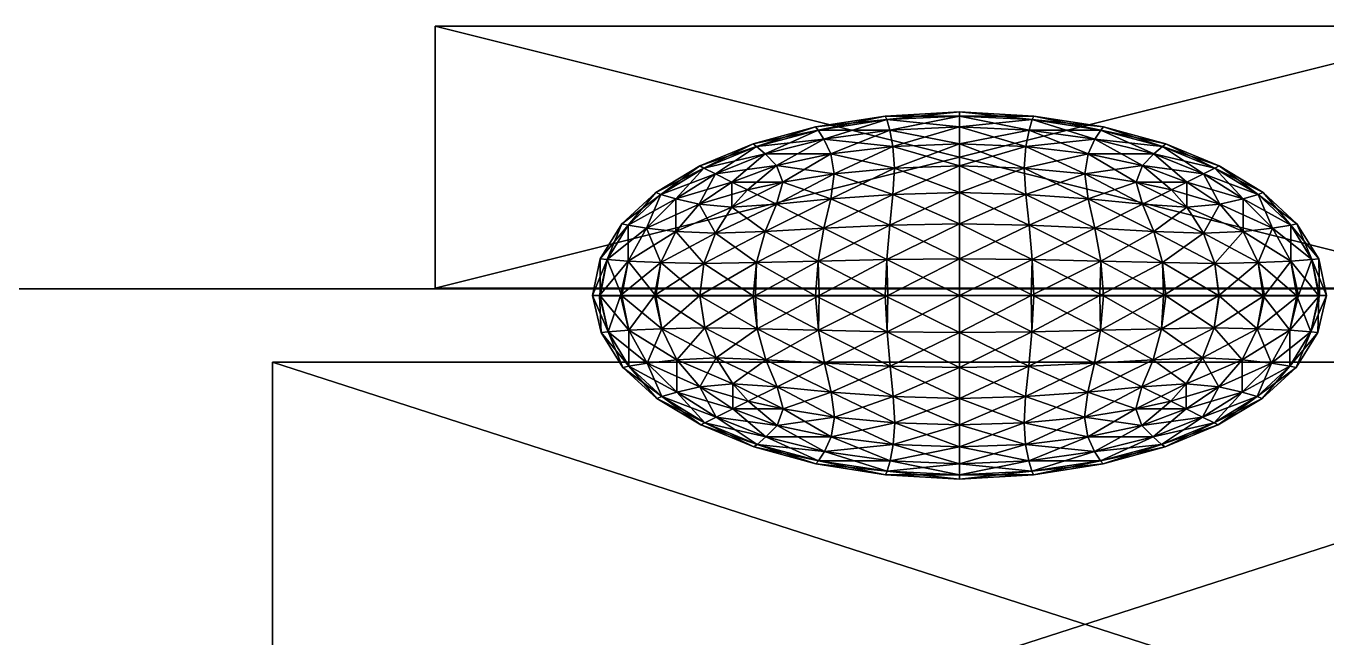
# Model space of a CAD drawing. Extents: x 2450 to 2500, y -1.8 to 2.5.
# Drawn here: x 2481.23 to 2482.471, y 0.237 to 0.82 of the extents above; entities that cross this region are included whole.
import ezdxf

# ---------------------------------------------------------------- set-up
doc = ezdxf.new("R2010")
doc.units = 0
doc.header["$MEASUREMENT"] = 0
for name, color, linetype in [('DRIVER', 254, 'CONTINUOUS'), ('HEAD', 50, 'CONTINUOUS'), ('RIEL', 254, 'CONTINUOUS'), ('TORRECABEZAL', 254, 'CONTINUOUS')]:
    doc.layers.add(name, color=color, linetype=linetype)

msp = doc.modelspace()

# ---------------------------------------------------------------- meshes
at = {"layer": 'DRIVER', "color": 252}
mesh = msp.add_polyface(dxfattribs=at)
corners = [(2481.465, 0, -1986.635), (2483.015, 0, -1986.635), (2481.465, 0.5, -1986.635), (2483.015, 0.5, -1986.635), (2481.465, 0.5, -1988.685), (2483.015, 0.5, -1988.685), (2481.465, 0, -1988.685), (2483.015, 0, -1988.685)]
mesh.append_faces([[corners[k] for k in face] for face in [(2, 3, 0), (3, 1, 0), (4, 5, 2), (5, 3, 2), (6, 7, 4), (7, 5, 4), (0, 1, 6), (1, 7, 6), (3, 5, 1), (5, 7, 1), (4, 2, 6), (2, 0, 6)]], dxfattribs={"color": 252})
at = {"layer": 'HEAD', "color": 10}
mesh = msp.add_polyface(dxfattribs=at)
corners = [(2482.12, 0.7346, -1978.0658), (2482.12, 0.7385, -1977.995), (2482.0506, 0.7312, -1978.0644), (2482.0536, 0.7213, -1978.1298), (2481.9908, 0.7125, -1978.1242), (2481.9852, 0.7213, -1978.0614), (2482.0492, 0.7346, -1977.995), (2482.12, 0.7242, -1978.1324), (2481.9972, 0.6985, -1978.1803), (2482.0566, 0.7056, -1978.1885), (2481.9347, 0.6985, -1978.1178), (2481.9455, 0.6874, -1978.1695), (2482.0005, 0.6795, -1978.2277), (2481.9514, 0.6717, -1978.212), (2482.0582, 0.685, -1978.2387), (2482.12, 0.708, -1978.1918), (2482.12, 0.687, -1978.2426), (2481.9265, 0.7056, -1978.0584), (2481.9826, 0.7242, -1977.995), (2481.9232, 0.708, -1977.995), (2481.9852, 0.7213, -1977.9286), (2481.9265, 0.7056, -1977.9316), (2482.0506, 0.7312, -1977.9256), (2481.9908, 0.7125, -1977.8658), (2481.9347, 0.6985, -1977.8722), (2482.0005, 0.6795, -1977.7623), (2481.9514, 0.6717, -1977.778), (2481.9455, 0.6874, -1977.8205), (2481.9972, 0.6985, -1977.8097), (2482.0582, 0.685, -1977.7513), (2482.0566, 0.7056, -1977.8015), (2482.12, 0.687, -1977.7474), (2482.0536, 0.7213, -1977.8602), (2482.12, 0.708, -1977.7982), (2482.12, 0.7242, -1977.8576), (2482.12, 0.7346, -1977.9242)]
mesh.append_faces([[corners[k] for k in face] for face in [(0, 1, 2), (0, 2, 3), (3, 2, 4), (2, 5, 4), (2, 6, 5), (1, 6, 2), (7, 0, 3), (3, 4, 8), (7, 3, 9), (9, 3, 8), (4, 5, 10), (8, 4, 11), (4, 10, 11), (9, 8, 12), (12, 8, 13), (8, 11, 13), (14, 9, 12), (15, 9, 14), (15, 7, 9), (16, 15, 14), (5, 17, 10), (5, 18, 17), (6, 18, 5), (18, 19, 17), (18, 20, 19), (20, 21, 19), (6, 22, 18), (22, 20, 18), (20, 23, 21), (23, 24, 21), (25, 26, 27), (28, 27, 24), (28, 25, 27), (23, 28, 24), (29, 25, 28), (30, 29, 28), (30, 28, 23), (31, 29, 30), (32, 23, 20), (32, 30, 23), (22, 32, 20), (33, 31, 30), (33, 30, 32), (34, 32, 22), (34, 33, 32), (35, 34, 22), (35, 22, 6), (1, 35, 6)]], dxfattribs={"color": 10})
mesh = msp.add_polyface(dxfattribs=at)
corners = [(2482.12, 0.708, -1978.1918), (2482.12, 0.687, -1978.2426), (2482.1834, 0.7056, -1978.1885), (2482.1818, 0.685, -1978.2387), (2482.12, 0.7242, -1978.1324), (2482.1864, 0.7213, -1978.1298), (2482.2428, 0.6985, -1978.1803), (2482.2395, 0.6795, -1978.2277), (2482.12, 0.687, -1977.7474), (2482.12, 0.708, -1977.7982), (2482.1818, 0.685, -1977.7513), (2482.1834, 0.7056, -1977.8015), (2482.12, 0.7242, -1977.8576), (2482.2395, 0.6795, -1977.7623), (2482.2428, 0.6985, -1977.8097), (2482.2886, 0.6717, -1977.778), (2482.1864, 0.7213, -1977.8602), (2482.12, 0.7346, -1977.9242), (2482.2945, 0.6874, -1977.8205), (2482.1894, 0.7312, -1977.9256), (2482.12, 0.7385, -1977.995), (2482.2492, 0.7125, -1977.8658), (2482.3053, 0.6985, -1977.8722), (2482.2548, 0.7213, -1977.9286), (2482.3135, 0.7056, -1977.9316), (2482.1908, 0.7346, -1977.995), (2482.2574, 0.7242, -1977.995), (2482.3168, 0.708, -1977.995), (2482.2886, 0.6717, -1978.212), (2482.2945, 0.6874, -1978.1695), (2482.3053, 0.6985, -1978.1178), (2482.2492, 0.7125, -1978.1242), (2482.3135, 0.7056, -1978.0584), (2482.2548, 0.7213, -1978.0614), (2482.1894, 0.7312, -1978.0644), (2482.12, 0.7346, -1978.0658)]
mesh.append_faces([[corners[k] for k in face] for face in [(0, 1, 2), (1, 3, 2), (4, 0, 5), (0, 2, 5), (2, 3, 6), (3, 7, 6), (8, 9, 10), (9, 11, 10), (9, 12, 11), (10, 11, 13), (11, 14, 13), (13, 14, 15), (12, 16, 11), (12, 17, 16), (11, 16, 14), (14, 18, 15), (17, 19, 16), (17, 20, 19), (16, 21, 14), (14, 21, 18), (16, 19, 21), (21, 22, 18), (19, 23, 21), (21, 23, 22), (23, 24, 22), (19, 25, 23), (20, 25, 19), (25, 26, 23), (23, 26, 24), (26, 27, 24), (7, 28, 29), (6, 7, 29), (6, 29, 30), (31, 6, 30), (2, 6, 31), (5, 2, 31), (31, 30, 32), (33, 31, 32), (33, 32, 27), (5, 31, 33), (26, 33, 27), (34, 5, 33), (34, 33, 26), (4, 5, 34), (25, 34, 26), (35, 4, 34), (35, 34, 25), (20, 35, 25)]], dxfattribs={"color": 10})
mesh = msp.add_polyface(dxfattribs=at)
corners = [(2481.9514, 0.6717, -1978.212), (2481.9455, 0.6874, -1978.1695), (2481.9178, 0.6643, -1978.1972), (2481.903, 0.6717, -1978.1636), (2481.9347, 0.6985, -1978.1178), (2481.8873, 0.6795, -1978.1145), (2481.9265, 0.7056, -1978.0584), (2481.8763, 0.685, -1978.0568), (2481.9232, 0.708, -1977.995), (2481.8724, 0.687, -1977.995), (2481.9265, 0.7056, -1977.9316), (2481.8763, 0.685, -1977.9332), (2481.9347, 0.6985, -1977.8722), (2481.8873, 0.6795, -1977.8755), (2481.9455, 0.6874, -1977.8205), (2481.903, 0.6717, -1977.8264), (2481.9514, 0.6717, -1977.778), (2481.9178, 0.6643, -1977.7928), (2481.8763, 0.5941, -1977.7513), (2481.8351, 0.5949, -1977.8015), (2481.8873, 0.623, -1977.7623), (2481.8494, 0.6246, -1977.8097), (2481.903, 0.6476, -1977.778), (2481.8717, 0.6505, -1977.8205), (2481.8494, 0.6558, -1977.8722), (2481.8351, 0.6599, -1977.9316), (2481.8494, 0.6558, -1978.1178), (2481.8763, 0.5941, -1978.2387), (2481.8873, 0.623, -1978.2277), (2481.8494, 0.6246, -1978.1803), (2481.8717, 0.6505, -1978.1695), (2481.903, 0.6476, -1978.212), (2481.9256, 0.5635, -1977.704), (2481.8725, 0.5635, -1977.7475), (2481.9265, 0.5949, -1977.7101), (2481.9347, 0.6246, -1977.7244), (2481.9455, 0.6505, -1977.7467), (2481.8724, 0.5632, -1978.2426), (2481.9232, 0.5632, -1978.2846), (2481.9265, 0.5949, -1978.2799), (2481.9347, 0.6246, -1978.2656), (2481.9455, 0.6505, -1978.2433)]
mesh.append_faces([[corners[k] for k in face] for face in [(0, 1, 2), (1, 3, 2), (1, 4, 3), (4, 5, 3), (4, 6, 5), (6, 7, 5), (6, 8, 7), (8, 9, 7), (8, 10, 9), (10, 11, 9), (10, 12, 11), (12, 13, 11), (12, 14, 13), (14, 15, 13), (14, 16, 15), (16, 17, 15), (18, 19, 20), (20, 21, 22), (21, 23, 22), (22, 23, 17), (23, 15, 17), (23, 24, 15), (24, 13, 15), (25, 11, 13), (26, 5, 7), (27, 28, 29), (26, 30, 5), (29, 28, 30), (30, 3, 5), (28, 31, 30), (30, 31, 3), (31, 2, 3), (32, 33, 34), (33, 18, 34), (34, 18, 35), (18, 20, 35), (35, 20, 36), (20, 22, 36), (36, 22, 16), (22, 17, 16), (37, 38, 27), (38, 39, 27), (27, 39, 28), (39, 40, 28), (28, 40, 31), (40, 41, 31), (31, 41, 2), (41, 0, 2)]], dxfattribs={"color": 10})
mesh = msp.add_polyface(dxfattribs=at)
corners = [(2482.2886, 0.6717, -1977.778), (2482.2945, 0.6874, -1977.8205), (2482.3222, 0.6643, -1977.7928), (2482.337, 0.6717, -1977.8264), (2482.3053, 0.6985, -1977.8722), (2482.3527, 0.6795, -1977.8755), (2482.3135, 0.7056, -1977.9316), (2482.3637, 0.685, -1977.9332), (2482.3168, 0.708, -1977.995), (2482.3676, 0.687, -1977.995), (2482.2886, 0.6717, -1978.212), (2482.3222, 0.6643, -1978.1972), (2482.337, 0.6717, -1978.1636), (2482.2945, 0.6874, -1978.1695), (2482.3527, 0.6795, -1978.1145), (2482.3053, 0.6985, -1978.1178), (2482.3637, 0.685, -1978.0568), (2482.3135, 0.7056, -1978.0584), (2482.3675, 0.5635, -1977.7475), (2482.3145, 0.5635, -1977.704), (2482.3637, 0.5941, -1977.7513), (2482.3135, 0.5949, -1977.7101), (2482.3527, 0.623, -1977.7623), (2482.3053, 0.6246, -1977.7244), (2482.337, 0.6476, -1977.778), (2482.2945, 0.6505, -1977.7467), (2482.3906, 0.6246, -1977.8097), (2482.3906, 0.6558, -1977.8722), (2482.3683, 0.6505, -1977.8205), (2482.3637, 0.5941, -1978.2387), (2482.4049, 0.5949, -1978.1885), (2482.3527, 0.623, -1978.2277), (2482.3906, 0.6246, -1978.1803), (2482.337, 0.6476, -1978.212), (2482.3683, 0.6505, -1978.1695), (2482.3906, 0.6558, -1978.1178), (2482.4049, 0.6599, -1978.0584), (2482.3168, 0.5632, -1978.2846), (2482.3676, 0.5632, -1978.2426), (2482.3135, 0.5949, -1978.2799), (2482.3053, 0.6246, -1978.2656), (2482.2945, 0.6505, -1978.2433)]
mesh.append_faces([[corners[k] for k in face] for face in [(0, 1, 2), (1, 3, 2), (1, 4, 3), (4, 5, 3), (4, 6, 5), (6, 7, 5), (6, 8, 7), (8, 9, 7), (10, 11, 12), (13, 10, 12), (13, 12, 14), (15, 13, 14), (15, 14, 16), (17, 15, 16), (17, 16, 9), (8, 17, 9), (18, 19, 20), (19, 21, 20), (20, 21, 22), (21, 23, 22), (22, 23, 24), (23, 25, 24), (24, 25, 2), (25, 0, 2), (20, 22, 26), (27, 5, 7), (26, 22, 28), (27, 28, 5), (22, 24, 28), (28, 3, 5), (28, 24, 3), (24, 2, 3), (29, 30, 31), (31, 32, 33), (32, 34, 33), (33, 34, 11), (34, 12, 11), (34, 35, 12), (35, 14, 12), (36, 16, 14), (37, 38, 39), (38, 29, 39), (39, 29, 40), (29, 31, 40), (40, 31, 41), (31, 33, 41), (41, 33, 10), (33, 11, 10)]], dxfattribs={"color": 10})
mesh = msp.add_polyface(dxfattribs=at)
corners = [(2481.8725, 0.5635, -1977.7475), (2481.829, 0.5635, -1977.8006), (2481.8763, 0.5941, -1977.7513), (2481.8351, 0.5949, -1977.8015), (2481.7966, 0.5635, -1977.8611), (2481.8494, 0.6246, -1977.8097), (2481.8873, 0.623, -1977.7623), (2481.8039, 0.5964, -1977.8602), (2481.7767, 0.5635, -1977.9267), (2481.784, 0.5979, -1977.9256), (2481.77, 0.5635, -1977.995), (2481.7772, 0.5632, -1978.0658), (2481.7772, 0.5986, -1977.995), (2481.8214, 0.6278, -1977.8658), (2481.8304, 0.5632, -1978.1918), (2481.8724, 0.5632, -1978.2426), (2481.8351, 0.5949, -1978.1885), (2481.8763, 0.5941, -1978.2387), (2481.7981, 0.5632, -1978.1324), (2481.8039, 0.5964, -1978.1298), (2481.784, 0.5979, -1978.0644), (2481.8039, 0.6306, -1977.9286), (2481.8717, 0.6505, -1977.8205), (2481.8494, 0.6558, -1977.8722), (2481.8351, 0.6599, -1977.9316), (2481.8873, 0.6795, -1977.8755), (2481.7981, 0.6319, -1977.995), (2481.8304, 0.6616, -1977.995), (2481.8763, 0.685, -1977.9332), (2481.8724, 0.687, -1977.995), (2481.8039, 0.6306, -1978.0614), (2481.8351, 0.6599, -1978.0584), (2481.8763, 0.685, -1978.0568), (2481.8214, 0.6278, -1978.1242), (2481.8494, 0.6558, -1978.1178), (2481.8494, 0.6246, -1978.1803), (2481.8717, 0.6505, -1978.1695)]
mesh.append_faces([[corners[k] for k in face] for face in [(0, 1, 2), (1, 3, 2), (1, 4, 3), (3, 5, 6), (4, 7, 3), (3, 7, 5), (4, 8, 7), (8, 9, 7), (8, 10, 9), (10, 11, 12), (10, 12, 9), (7, 9, 13), (7, 13, 5), (14, 15, 16), (15, 17, 16), (18, 14, 19), (14, 16, 19), (11, 18, 20), (11, 20, 12), (18, 19, 20), (9, 12, 21), (9, 21, 13), (5, 13, 22), (13, 23, 22), (13, 21, 23), (23, 24, 25), (21, 24, 23), (12, 26, 21), (21, 26, 24), (12, 20, 26), (24, 27, 28), (26, 27, 24), (27, 29, 28), (20, 30, 26), (26, 30, 27), (20, 19, 30), (27, 31, 29), (30, 31, 27), (31, 32, 29), (19, 33, 30), (30, 33, 31), (19, 16, 33), (31, 34, 32), (33, 34, 31), (16, 35, 33), (33, 35, 34), (16, 17, 35), (35, 36, 34)]], dxfattribs={"color": 10})
mesh = msp.add_polyface(dxfattribs=at)
corners = [(2482.12, 0.5635, -1977.645), (2482.0517, 0.5635, -1977.6517), (2482.12, 0.5986, -1977.6522), (2481.9861, 0.5635, -1977.6716), (2481.9256, 0.5635, -1977.704), (2481.9852, 0.5964, -1977.6789), (2481.9265, 0.5949, -1977.7101), (2482.0506, 0.5979, -1977.659), (2482.12, 0.6319, -1977.6731), (2482.0536, 0.6306, -1977.6789), (2482.12, 0.6616, -1977.7054), (2482.0566, 0.6599, -1977.7101), (2482.12, 0.687, -1977.7474), (2482.0582, 0.685, -1977.7513), (2481.9908, 0.6278, -1977.6964), (2481.9972, 0.6558, -1977.7244), (2482.0005, 0.6795, -1977.7623), (2481.9347, 0.6246, -1977.7244), (2481.9455, 0.6505, -1977.7467), (2481.9514, 0.6717, -1977.778), (2481.9232, 0.5632, -1978.2846), (2481.9826, 0.5632, -1978.3169), (2481.9265, 0.5949, -1978.2799), (2481.9852, 0.5964, -1978.3111), (2481.9347, 0.6246, -1978.2656), (2482.0492, 0.5632, -1978.3378), (2482.0506, 0.5979, -1978.331), (2482.12, 0.5635, -1978.345), (2482.12, 0.5986, -1978.3378), (2481.9908, 0.6278, -1978.2936), (2482.0536, 0.6306, -1978.3111), (2481.9455, 0.6505, -1978.2433), (2481.9972, 0.6558, -1978.2656), (2481.9514, 0.6717, -1978.212), (2482.0005, 0.6795, -1978.2277), (2482.0566, 0.6599, -1978.2799), (2482.0582, 0.685, -1978.2387), (2482.12, 0.6319, -1978.3169), (2482.12, 0.6616, -1978.2846), (2482.12, 0.687, -1978.2426)]
mesh.append_faces([[corners[k] for k in face] for face in [(0, 1, 2), (3, 4, 5), (4, 6, 5), (1, 3, 7), (1, 7, 2), (3, 5, 7), (2, 7, 8), (7, 9, 8), (8, 9, 10), (7, 5, 9), (10, 11, 12), (9, 11, 10), (11, 13, 12), (5, 14, 9), (9, 14, 11), (5, 6, 14), (11, 15, 13), (14, 15, 11), (15, 16, 13), (6, 17, 14), (14, 17, 15), (15, 18, 16), (17, 18, 15), (18, 19, 16), (20, 21, 22), (21, 23, 22), (22, 23, 24), (21, 25, 23), (25, 26, 23), (25, 27, 26), (27, 28, 26), (23, 26, 29), (23, 29, 24), (26, 28, 30), (26, 30, 29), (24, 29, 31), (29, 32, 31), (31, 32, 33), (29, 30, 32), (32, 34, 33), (32, 35, 34), (30, 35, 32), (35, 36, 34), (28, 37, 30), (30, 37, 35), (35, 38, 36), (37, 38, 35), (38, 39, 36)]], dxfattribs={"color": 10})
mesh = msp.add_polyface(dxfattribs=at)
corners = [(2482.3145, 0.5635, -1977.704), (2482.2539, 0.5635, -1977.6716), (2482.3135, 0.5949, -1977.7101), (2482.2548, 0.5964, -1977.6789), (2482.3053, 0.6246, -1977.7244), (2482.1883, 0.5635, -1977.6517), (2482.1894, 0.5979, -1977.659), (2482.12, 0.5635, -1977.645), (2482.12, 0.5986, -1977.6522), (2482.2492, 0.6278, -1977.6964), (2482.1864, 0.6306, -1977.6789), (2482.2945, 0.6505, -1977.7467), (2482.2428, 0.6558, -1977.7244), (2482.2886, 0.6717, -1977.778), (2482.2395, 0.6795, -1977.7623), (2482.1834, 0.6599, -1977.7101), (2482.1818, 0.685, -1977.7513), (2482.12, 0.6319, -1977.6731), (2482.12, 0.6616, -1977.7054), (2482.12, 0.687, -1977.7474), (2482.12, 0.5635, -1978.345), (2482.1908, 0.5632, -1978.3378), (2482.12, 0.5986, -1978.3378), (2482.2574, 0.5632, -1978.3169), (2482.3168, 0.5632, -1978.2846), (2482.2548, 0.5964, -1978.3111), (2482.3135, 0.5949, -1978.2799), (2482.1894, 0.5979, -1978.331), (2482.12, 0.6319, -1978.3169), (2482.1864, 0.6306, -1978.3111), (2482.12, 0.6616, -1978.2846), (2482.1834, 0.6599, -1978.2799), (2482.12, 0.687, -1978.2426), (2482.1818, 0.685, -1978.2387), (2482.2492, 0.6278, -1978.2936), (2482.2428, 0.6558, -1978.2656), (2482.2395, 0.6795, -1978.2277), (2482.3053, 0.6246, -1978.2656), (2482.2945, 0.6505, -1978.2433), (2482.2886, 0.6717, -1978.212)]
mesh.append_faces([[corners[k] for k in face] for face in [(0, 1, 2), (1, 3, 2), (2, 3, 4), (1, 5, 3), (5, 6, 3), (5, 7, 6), (7, 8, 6), (3, 6, 9), (3, 9, 4), (6, 8, 10), (6, 10, 9), (4, 9, 11), (9, 12, 11), (11, 12, 13), (9, 10, 12), (12, 14, 13), (12, 15, 14), (10, 15, 12), (15, 16, 14), (8, 17, 10), (10, 17, 15), (15, 18, 16), (17, 18, 15), (18, 19, 16), (20, 21, 22), (23, 24, 25), (24, 26, 25), (21, 23, 27), (21, 27, 22), (23, 25, 27), (22, 27, 28), (27, 29, 28), (28, 29, 30), (27, 25, 29), (30, 31, 32), (29, 31, 30), (31, 33, 32), (25, 34, 29), (29, 34, 31), (25, 26, 34), (31, 35, 33), (34, 35, 31), (35, 36, 33), (26, 37, 34), (34, 37, 35), (35, 38, 36), (37, 38, 35), (38, 39, 36)]], dxfattribs={"color": 10})
mesh = msp.add_polyface(dxfattribs=at)
corners = [(2482.47, 0.5635, -1977.995), (2482.4633, 0.5635, -1977.9267), (2482.4628, 0.5986, -1977.995), (2482.456, 0.5979, -1977.9256), (2482.4419, 0.6319, -1977.995), (2482.4434, 0.5635, -1977.8611), (2482.4361, 0.6306, -1977.9286), (2482.4096, 0.6616, -1977.995), (2482.4361, 0.5964, -1977.8602), (2482.411, 0.5635, -1977.8006), (2482.3675, 0.5635, -1977.7475), (2482.4049, 0.5949, -1977.8015), (2482.3637, 0.5941, -1977.7513), (2482.4049, 0.6599, -1977.9316), (2482.3676, 0.687, -1977.995), (2482.3637, 0.685, -1977.9332), (2482.4186, 0.6278, -1977.8658), (2482.3906, 0.6246, -1977.8097), (2482.3906, 0.6558, -1977.8722), (2482.3683, 0.6505, -1977.8205), (2482.3676, 0.5632, -1978.2426), (2482.4096, 0.5632, -1978.1918), (2482.3637, 0.5941, -1978.2387), (2482.4049, 0.5949, -1978.1885), (2482.4419, 0.5632, -1978.1324), (2482.3906, 0.6246, -1978.1803), (2482.3527, 0.623, -1978.2277), (2482.4361, 0.5964, -1978.1298), (2482.4628, 0.5632, -1978.0658), (2482.456, 0.5979, -1978.0644), (2482.4186, 0.6278, -1978.1242), (2482.3683, 0.6505, -1978.1695), (2482.4361, 0.6306, -1978.0614), (2482.3906, 0.6558, -1978.1178), (2482.4049, 0.6599, -1978.0584), (2482.3527, 0.6795, -1978.1145), (2482.3637, 0.685, -1978.0568)]
mesh.append_faces([[corners[k] for k in face] for face in [(0, 1, 2), (1, 3, 2), (2, 3, 4), (1, 5, 3), (3, 6, 4), (4, 6, 7), (5, 8, 3), (5, 9, 8), (3, 8, 6), (9, 10, 11), (9, 11, 8), (10, 12, 11), (6, 13, 7), (7, 13, 14), (13, 15, 14), (8, 16, 6), (8, 11, 16), (6, 16, 13), (11, 12, 17), (11, 17, 16), (13, 18, 15), (16, 18, 13), (16, 17, 18), (17, 19, 18), (20, 21, 22), (21, 23, 22), (21, 24, 23), (23, 25, 26), (24, 27, 23), (24, 28, 27), (23, 27, 25), (28, 0, 29), (28, 29, 27), (0, 2, 29), (27, 30, 25), (27, 29, 30), (25, 30, 31), (29, 2, 32), (29, 32, 30), (2, 4, 32), (30, 33, 31), (30, 32, 33), (32, 4, 34), (32, 34, 33), (33, 34, 35), (4, 7, 34), (34, 7, 36), (7, 14, 36)]], dxfattribs={"color": 10})
mesh = msp.add_polyface(dxfattribs=at)
corners = [(2481.8503, 0.5023, -1977.8104), (2481.8725, 0.4765, -1977.821), (2481.8503, 0.4712, -1977.8726), (2481.8361, 0.4671, -1977.9319), (2481.8771, 0.4421, -1977.9334), (2481.8732, 0.4401, -1977.995), (2481.8361, 0.5319, -1977.8022), (2481.8771, 0.5327, -1977.7521), (2481.8725, 0.5635, -1977.7475), (2481.8223, 0.4991, -1977.8662), (2481.8313, 0.4654, -1977.995), (2481.8771, 0.4421, -1978.0566), (2481.829, 0.5635, -1977.8006), (2481.8048, 0.5304, -1977.8606), (2481.8048, 0.4963, -1977.9288), (2481.8361, 0.4671, -1978.0581), (2481.799, 0.495, -1977.995), (2481.7966, 0.5635, -1977.8611), (2481.785, 0.5289, -1977.9259), (2481.8503, 0.4712, -1978.1174), (2481.8881, 0.4475, -1978.1141), (2481.8048, 0.4963, -1978.0612), (2481.7782, 0.5282, -1977.995), (2481.7767, 0.5635, -1977.9267), (2481.8223, 0.4991, -1978.1238), (2481.8725, 0.4765, -1978.169), (2481.8503, 0.5023, -1978.1796), (2481.785, 0.5289, -1978.0641), (2481.77, 0.5635, -1977.995), (2481.8361, 0.5319, -1978.1878), (2481.8881, 0.504, -1978.2269), (2481.8048, 0.5304, -1978.1294), (2481.7772, 0.5632, -1978.0658), (2481.8304, 0.5632, -1978.1918), (2481.8771, 0.5327, -1978.2379), (2481.8724, 0.5632, -1978.2426), (2481.7981, 0.5632, -1978.1324)]
mesh.append_faces([[corners[k] for k in face] for face in [(0, 1, 2), (3, 2, 4), (3, 4, 5), (6, 7, 0), (8, 7, 6), (9, 0, 2), (9, 2, 3), (6, 0, 9), (10, 3, 5), (10, 5, 11), (12, 8, 6), (13, 6, 9), (12, 6, 13), (14, 9, 3), (14, 3, 10), (13, 9, 14), (15, 10, 11), (16, 14, 10), (16, 10, 15), (17, 12, 13), (18, 13, 14), (18, 14, 16), (17, 13, 18), (19, 15, 20), (21, 16, 15), (21, 15, 19), (22, 18, 16), (22, 16, 21), (23, 17, 18), (23, 18, 22), (24, 21, 19), (24, 19, 25), (26, 24, 25), (27, 22, 21), (27, 21, 24), (28, 23, 22), (28, 22, 27), (29, 26, 30), (31, 24, 26), (31, 27, 24), (29, 31, 26), (32, 28, 27), (32, 27, 31), (33, 29, 34), (35, 33, 34), (36, 31, 29), (36, 32, 31), (33, 36, 29)]], dxfattribs={"color": 10})
mesh = msp.add_polyface(dxfattribs=at)
corners = [(2481.9272, 0.4215, -1978.0581), (2481.9354, 0.4287, -1978.1174), (2481.8881, 0.4475, -1978.1141), (2481.9038, 0.4554, -1978.1631), (2481.946, 0.4397, -1978.169), (2481.9185, 0.4628, -1978.1965), (2481.9519, 0.4554, -1978.2112), (2481.8771, 0.4421, -1978.0566), (2481.9239, 0.4192, -1977.995), (2481.8732, 0.4401, -1977.995), (2481.9272, 0.4215, -1977.9319), (2481.8771, 0.4421, -1977.9334), (2481.9354, 0.4287, -1977.8726), (2481.8881, 0.4475, -1977.8759), (2481.946, 0.4397, -1977.821), (2481.9038, 0.4554, -1977.8269), (2481.9519, 0.4554, -1977.7788), (2481.9185, 0.4628, -1977.7935), (2481.9038, 0.4794, -1977.7788), (2481.8725, 0.4765, -1977.821), (2481.8881, 0.504, -1977.7631), (2481.8503, 0.4712, -1977.8726), (2481.8503, 0.5023, -1977.8104), (2481.8771, 0.5327, -1977.7521), (2481.8361, 0.4671, -1978.0581), (2481.8503, 0.4712, -1978.1174), (2481.8725, 0.4765, -1978.169), (2481.9038, 0.4794, -1978.2112), (2481.8503, 0.5023, -1978.1796), (2481.8881, 0.504, -1978.2269), (2481.8771, 0.5327, -1978.2379), (2481.8361, 0.5319, -1978.1878), (2481.946, 0.4765, -1977.7475), (2481.9354, 0.5023, -1977.7253), (2481.9272, 0.5319, -1977.7111), (2481.9256, 0.5635, -1977.704), (2481.8725, 0.5635, -1977.7475), (2481.946, 0.4765, -1978.2425), (2481.9354, 0.5023, -1978.2647), (2481.9272, 0.5319, -1978.2789), (2481.8724, 0.5632, -1978.2426), (2481.9232, 0.5632, -1978.2846)]
mesh.append_faces([[corners[k] for k in face] for face in [(0, 1, 2), (2, 1, 3), (1, 4, 3), (3, 4, 5), (4, 6, 5), (7, 0, 2), (8, 0, 7), (9, 8, 7), (8, 9, 10), (9, 11, 10), (10, 11, 12), (11, 13, 12), (12, 13, 14), (13, 15, 14), (14, 15, 16), (15, 17, 16), (18, 17, 15), (19, 18, 15), (19, 15, 13), (20, 18, 19), (21, 19, 13), (21, 13, 11), (22, 20, 19), (23, 20, 22), (24, 7, 2), (25, 2, 3), (26, 25, 3), (26, 3, 5), (27, 26, 5), (28, 26, 27), (29, 28, 27), (30, 31, 29), (32, 16, 17), (18, 32, 17), (33, 32, 18), (20, 33, 18), (34, 33, 20), (23, 34, 20), (35, 34, 23), (36, 35, 23), (27, 5, 6), (37, 27, 6), (29, 27, 37), (38, 29, 37), (30, 29, 38), (39, 30, 38), (40, 30, 39), (41, 40, 39)]], dxfattribs={"color": 10})
mesh = msp.add_polyface(dxfattribs=at)
corners = [(2482.12, 0.4654, -1977.7063), (2482.12, 0.4401, -1977.7482), (2482.0584, 0.4421, -1977.7521), (2482.0569, 0.4671, -1977.7111), (2482.0009, 0.4475, -1977.7631), (2482.12, 0.495, -1977.674), (2481.9976, 0.4712, -1977.7253), (2481.9519, 0.4554, -1977.7788), (2482.0538, 0.4963, -1977.6798), (2482.12, 0.5282, -1977.6532), (2481.946, 0.4765, -1977.7475), (2481.9912, 0.4991, -1977.6973), (2481.9354, 0.5023, -1977.7253), (2482.0509, 0.5289, -1977.66), (2482.12, 0.5635, -1977.645), (2481.9856, 0.5304, -1977.6798), (2481.9272, 0.5319, -1977.7111), (2482.0517, 0.5635, -1977.6517), (2481.9861, 0.5635, -1977.6716), (2481.9256, 0.5635, -1977.704), (2481.946, 0.4765, -1978.2425), (2481.9519, 0.4554, -1978.2112), (2482.0009, 0.4475, -1978.2269), (2481.9976, 0.4712, -1978.2647), (2482.0584, 0.4421, -1978.2379), (2481.9354, 0.5023, -1978.2647), (2482.0569, 0.4671, -1978.2789), (2482.12, 0.4401, -1978.2418), (2481.9912, 0.4991, -1978.2927), (2481.9272, 0.5319, -1978.2789), (2482.12, 0.4654, -1978.2837), (2481.9856, 0.5304, -1978.3102), (2481.9232, 0.5632, -1978.2846), (2482.0538, 0.4963, -1978.3102), (2482.12, 0.495, -1978.316), (2481.9826, 0.5632, -1978.3169), (2482.0509, 0.5289, -1978.33), (2482.12, 0.5282, -1978.3368), (2482.0492, 0.5632, -1978.3378), (2482.12, 0.5635, -1978.345)]
mesh.append_faces([[corners[k] for k in face] for face in [(0, 1, 2), (3, 0, 2), (3, 2, 4), (5, 0, 3), (6, 3, 4), (6, 4, 7), (8, 5, 3), (8, 3, 6), (9, 5, 8), (10, 6, 7), (11, 8, 6), (11, 6, 10), (12, 11, 10), (13, 9, 8), (13, 8, 11), (14, 9, 13), (15, 11, 12), (15, 13, 11), (16, 15, 12), (17, 14, 13), (17, 13, 15), (18, 15, 16), (18, 17, 15), (19, 18, 16), (20, 21, 22), (23, 20, 22), (23, 22, 24), (25, 20, 23), (26, 23, 24), (26, 24, 27), (28, 25, 23), (28, 23, 26), (29, 25, 28), (30, 26, 27), (31, 29, 28), (32, 29, 31), (33, 28, 26), (33, 26, 30), (31, 28, 33), (34, 33, 30), (35, 32, 31), (36, 31, 33), (36, 33, 34), (35, 31, 36), (37, 36, 34), (38, 35, 36), (38, 36, 37), (39, 38, 37)]], dxfattribs={"color": 10})
mesh = msp.add_polyface(dxfattribs=at)
corners = [(2482.294, 0.4765, -1977.7475), (2482.2881, 0.4554, -1977.7788), (2482.2391, 0.4475, -1977.7631), (2482.2424, 0.4712, -1977.7253), (2482.1816, 0.4421, -1977.7521), (2482.3046, 0.5023, -1977.7253), (2482.1831, 0.4671, -1977.7111), (2482.12, 0.4401, -1977.7482), (2482.2488, 0.4991, -1977.6973), (2482.3128, 0.5319, -1977.7111), (2482.12, 0.4654, -1977.7063), (2482.2544, 0.5304, -1977.6798), (2482.3145, 0.5635, -1977.704), (2482.1862, 0.4963, -1977.6798), (2482.12, 0.495, -1977.674), (2482.2539, 0.5635, -1977.6716), (2482.1891, 0.5289, -1977.66), (2482.12, 0.5282, -1977.6532), (2482.1883, 0.5635, -1977.6517), (2482.12, 0.5635, -1977.645), (2482.12, 0.4654, -1978.2837), (2482.12, 0.4401, -1978.2418), (2482.1816, 0.4421, -1978.2379), (2482.1831, 0.4671, -1978.2789), (2482.2391, 0.4475, -1978.2269), (2482.12, 0.495, -1978.316), (2482.2424, 0.4712, -1978.2647), (2482.2881, 0.4554, -1978.2112), (2482.1862, 0.4963, -1978.3102), (2482.12, 0.5282, -1978.3368), (2482.294, 0.4765, -1978.2425), (2482.2488, 0.4991, -1978.2927), (2482.3046, 0.5023, -1978.2647), (2482.1891, 0.5289, -1978.33), (2482.12, 0.5635, -1978.345), (2482.2544, 0.5304, -1978.3102), (2482.3128, 0.5319, -1978.2789), (2482.1908, 0.5632, -1978.3378), (2482.2574, 0.5632, -1978.3169), (2482.3168, 0.5632, -1978.2846)]
mesh.append_faces([[corners[k] for k in face] for face in [(0, 1, 2), (3, 0, 2), (3, 2, 4), (5, 0, 3), (6, 3, 4), (6, 4, 7), (8, 5, 3), (8, 3, 6), (9, 5, 8), (10, 6, 7), (11, 9, 8), (12, 9, 11), (13, 8, 6), (13, 6, 10), (11, 8, 13), (14, 13, 10), (15, 12, 11), (16, 11, 13), (16, 13, 14), (15, 11, 16), (17, 16, 14), (18, 15, 16), (18, 16, 17), (19, 18, 17), (20, 21, 22), (23, 20, 22), (23, 22, 24), (25, 20, 23), (26, 23, 24), (26, 24, 27), (28, 25, 23), (28, 23, 26), (29, 25, 28), (30, 26, 27), (31, 28, 26), (31, 26, 30), (32, 31, 30), (33, 29, 28), (33, 28, 31), (34, 29, 33), (35, 31, 32), (35, 33, 31), (36, 35, 32), (37, 34, 33), (37, 33, 35), (38, 35, 36), (38, 37, 35), (39, 38, 36)]], dxfattribs={"color": 10})
mesh = msp.add_polyface(dxfattribs=at)
corners = [(2482.3161, 0.4192, -1977.995), (2482.3668, 0.4401, -1977.995), (2482.3128, 0.4215, -1978.0581), (2482.3629, 0.4421, -1978.0566), (2482.3046, 0.4287, -1978.1174), (2482.3519, 0.4475, -1978.1141), (2482.294, 0.4397, -1978.169), (2482.3362, 0.4554, -1978.1631), (2482.2881, 0.4554, -1978.2112), (2482.3215, 0.4628, -1978.1965), (2482.294, 0.4397, -1977.821), (2482.2881, 0.4554, -1977.7788), (2482.3215, 0.4628, -1977.7935), (2482.3362, 0.4554, -1977.8269), (2482.3046, 0.4287, -1977.8726), (2482.3519, 0.4475, -1977.8759), (2482.3128, 0.4215, -1977.9319), (2482.3629, 0.4421, -1977.9334), (2482.3362, 0.4794, -1977.7788), (2482.294, 0.4765, -1977.7475), (2482.3519, 0.504, -1977.7631), (2482.3046, 0.5023, -1977.7253), (2482.3629, 0.5327, -1977.7521), (2482.3128, 0.5319, -1977.7111), (2482.3675, 0.5635, -1977.7475), (2482.3145, 0.5635, -1977.704), (2482.4039, 0.4671, -1977.9319), (2482.3897, 0.4712, -1977.8726), (2482.3675, 0.4765, -1977.821), (2482.3897, 0.5023, -1977.8104), (2482.4039, 0.5319, -1977.8022), (2482.3362, 0.4794, -1978.2112), (2482.3675, 0.4765, -1978.169), (2482.3519, 0.504, -1978.2269), (2482.3897, 0.4712, -1978.1174), (2482.3897, 0.5023, -1978.1796), (2482.3629, 0.5327, -1978.2379), (2482.294, 0.4765, -1978.2425), (2482.3046, 0.5023, -1978.2647), (2482.3128, 0.5319, -1978.2789), (2482.3168, 0.5632, -1978.2846), (2482.3676, 0.5632, -1978.2426)]
mesh.append_faces([[corners[k] for k in face] for face in [(0, 1, 2), (1, 3, 2), (2, 3, 4), (3, 5, 4), (4, 5, 6), (5, 7, 6), (6, 7, 8), (7, 9, 8), (10, 11, 12), (13, 10, 12), (14, 10, 13), (15, 14, 13), (16, 14, 15), (17, 16, 15), (0, 16, 17), (1, 0, 17), (18, 12, 11), (19, 18, 11), (20, 18, 19), (21, 20, 19), (22, 20, 21), (23, 22, 21), (24, 22, 23), (25, 24, 23), (26, 17, 15), (27, 15, 13), (28, 27, 13), (28, 13, 12), (18, 28, 12), (29, 28, 18), (20, 29, 18), (22, 30, 20), (31, 9, 7), (32, 31, 7), (32, 7, 5), (33, 31, 32), (34, 32, 5), (34, 5, 3), (35, 33, 32), (36, 33, 35), (37, 8, 9), (31, 37, 9), (38, 37, 31), (33, 38, 31), (39, 38, 33), (36, 39, 33), (40, 39, 36), (41, 40, 36)]], dxfattribs={"color": 10})
mesh = msp.add_polyface(dxfattribs=at)
corners = [(2482.4087, 0.4654, -1977.995), (2482.3668, 0.4401, -1977.995), (2482.3629, 0.4421, -1977.9334), (2482.4039, 0.4671, -1977.9319), (2482.441, 0.495, -1977.995), (2482.3897, 0.4712, -1977.8726), (2482.3519, 0.4475, -1977.8759), (2482.4352, 0.4963, -1977.9288), (2482.4618, 0.5282, -1977.995), (2482.4177, 0.4991, -1977.8662), (2482.3675, 0.4765, -1977.821), (2482.455, 0.5289, -1977.9259), (2482.47, 0.5635, -1977.995), (2482.3897, 0.5023, -1977.8104), (2482.4352, 0.5304, -1977.8606), (2482.4633, 0.5635, -1977.9267), (2482.4039, 0.5319, -1977.8022), (2482.3519, 0.504, -1977.7631), (2482.4434, 0.5635, -1977.8611), (2482.411, 0.5635, -1977.8006), (2482.3629, 0.5327, -1977.7521), (2482.3675, 0.5635, -1977.7475), (2482.3897, 0.5023, -1978.1796), (2482.3675, 0.4765, -1978.169), (2482.3897, 0.4712, -1978.1174), (2482.4039, 0.4671, -1978.0581), (2482.3629, 0.4421, -1978.0566), (2482.4039, 0.5319, -1978.1878), (2482.3629, 0.5327, -1978.2379), (2482.3676, 0.5632, -1978.2426), (2482.4177, 0.4991, -1978.1238), (2482.4352, 0.4963, -1978.0612), (2482.4096, 0.5632, -1978.1918), (2482.4352, 0.5304, -1978.1294), (2482.455, 0.5289, -1978.0641), (2482.4419, 0.5632, -1978.1324), (2482.4628, 0.5632, -1978.0658)]
mesh.append_faces([[corners[k] for k in face] for face in [(0, 1, 2), (3, 0, 2), (4, 0, 3), (5, 3, 6), (7, 4, 3), (7, 3, 5), (8, 4, 7), (9, 7, 5), (9, 5, 10), (11, 8, 7), (11, 7, 9), (12, 8, 11), (13, 9, 10), (14, 11, 9), (14, 9, 13), (15, 12, 11), (15, 11, 14), (16, 13, 17), (16, 14, 13), (18, 15, 14), (18, 14, 16), (19, 16, 20), (19, 18, 16), (21, 19, 20), (22, 23, 24), (25, 24, 26), (25, 26, 1), (0, 25, 1), (27, 28, 22), (29, 28, 27), (30, 22, 24), (30, 24, 25), (27, 22, 30), (31, 25, 0), (31, 30, 25), (4, 31, 0), (32, 29, 27), (33, 27, 30), (33, 30, 31), (32, 27, 33), (34, 31, 4), (34, 33, 31), (8, 34, 4), (35, 32, 33), (35, 33, 34), (36, 34, 8), (36, 35, 34), (12, 36, 8)]], dxfattribs={"color": 10})
mesh = msp.add_polyface(dxfattribs=at)
corners = [(2482.0494, 0.3926, -1977.995), (2482.0509, 0.396, -1978.0641), (2481.9856, 0.4059, -1978.0612), (2481.9912, 0.4147, -1978.1238), (2481.9354, 0.4287, -1978.1174), (2481.9272, 0.4215, -1978.0581), (2481.9831, 0.403, -1977.995), (2482.12, 0.3885, -1977.995), (2482.0509, 0.396, -1977.9259), (2482.0538, 0.4059, -1978.1294), (2482.12, 0.3926, -1978.0656), (2481.946, 0.4397, -1978.169), (2481.9976, 0.4287, -1978.1796), (2481.9519, 0.4554, -1978.2112), (2482.0009, 0.4475, -1978.2269), (2481.9239, 0.4192, -1977.995), (2482.0569, 0.4215, -1978.1878), (2482.0584, 0.4421, -1978.2379), (2481.9856, 0.4059, -1977.9288), (2481.9272, 0.4215, -1977.9319), (2482.12, 0.403, -1978.1319), (2482.12, 0.4192, -1978.1911), (2482.12, 0.4401, -1978.2418), (2481.9912, 0.4147, -1977.8662), (2481.9354, 0.4287, -1977.8726), (2482.12, 0.3926, -1977.9244), (2482.12, 0.403, -1977.8581), (2482.0538, 0.4059, -1977.8606), (2482.12, 0.4192, -1977.7989), (2482.0569, 0.4215, -1977.8022), (2481.9976, 0.4287, -1977.8104), (2481.946, 0.4397, -1977.821), (2482.12, 0.4401, -1977.7482), (2482.0584, 0.4421, -1977.7521), (2482.0009, 0.4475, -1977.7631), (2481.9519, 0.4554, -1977.7788)]
mesh.append_faces([[corners[k] for k in face] for face in [(0, 1, 2), (2, 1, 3), (2, 3, 4), (5, 2, 4), (6, 2, 5), (6, 0, 2), (0, 7, 1), (0, 6, 8), (1, 9, 3), (1, 10, 9), (7, 10, 1), (4, 3, 11), (3, 9, 12), (3, 12, 11), (11, 12, 13), (12, 14, 13), (15, 6, 5), (12, 16, 14), (9, 16, 12), (16, 17, 14), (6, 15, 18), (15, 19, 18), (6, 18, 8), (9, 20, 16), (10, 20, 9), (16, 21, 17), (20, 21, 16), (21, 22, 17), (18, 19, 23), (19, 24, 23), (7, 0, 25), (25, 8, 26), (0, 8, 25), (8, 27, 26), (8, 18, 27), (18, 23, 27), (26, 27, 28), (27, 23, 29), (27, 29, 28), (23, 30, 29), (23, 24, 30), (24, 31, 30), (28, 29, 32), (29, 33, 32), (29, 30, 33), (30, 34, 33), (30, 31, 34), (31, 35, 34)]], dxfattribs={"color": 10})
mesh = msp.add_polyface(dxfattribs=at)
corners = [(2482.12, 0.4192, -1978.1911), (2482.1831, 0.4215, -1978.1878), (2482.12, 0.4401, -1978.2418), (2482.1816, 0.4421, -1978.2379), (2482.12, 0.403, -1978.1319), (2482.1862, 0.4059, -1978.1294), (2482.12, 0.3926, -1978.0656), (2482.1891, 0.396, -1978.0641), (2482.2424, 0.4287, -1978.1796), (2482.2391, 0.4475, -1978.2269), (2482.1906, 0.3926, -1977.995), (2482.12, 0.3885, -1977.995), (2482.2569, 0.403, -1977.995), (2482.2544, 0.4059, -1978.0612), (2482.3161, 0.4192, -1977.995), (2482.2488, 0.4147, -1978.1238), (2482.3128, 0.4215, -1978.0581), (2482.3046, 0.4287, -1978.1174), (2482.294, 0.4397, -1978.169), (2482.2881, 0.4554, -1978.2112), (2482.12, 0.3926, -1977.9244), (2482.1891, 0.396, -1977.9259), (2482.1862, 0.4059, -1977.8606), (2482.12, 0.403, -1977.8581), (2482.1831, 0.4215, -1977.8022), (2482.12, 0.4192, -1977.7989), (2482.12, 0.4401, -1977.7482), (2482.1816, 0.4421, -1977.7521), (2482.2391, 0.4475, -1977.7631), (2482.2424, 0.4287, -1977.8104), (2482.2881, 0.4554, -1977.7788), (2482.294, 0.4397, -1977.821), (2482.2488, 0.4147, -1977.8662), (2482.3046, 0.4287, -1977.8726), (2482.2544, 0.4059, -1977.9288), (2482.3128, 0.4215, -1977.9319)]
mesh.append_faces([[corners[k] for k in face] for face in [(0, 1, 2), (1, 3, 2), (4, 5, 0), (5, 1, 0), (6, 7, 4), (7, 5, 4), (1, 8, 3), (8, 9, 3), (10, 7, 6), (11, 10, 6), (10, 12, 7), (12, 13, 7), (7, 13, 5), (12, 14, 13), (5, 15, 1), (13, 15, 5), (15, 8, 1), (14, 16, 13), (13, 16, 15), (16, 17, 15), (15, 17, 8), (17, 18, 8), (8, 18, 9), (18, 19, 9), (11, 20, 21), (21, 20, 22), (20, 23, 22), (22, 23, 24), (23, 25, 24), (25, 26, 27), (24, 25, 27), (24, 27, 28), (29, 24, 28), (29, 28, 30), (22, 24, 29), (31, 29, 30), (32, 22, 29), (32, 29, 31), (21, 22, 32), (33, 32, 31), (34, 21, 32), (34, 32, 33), (35, 34, 33), (10, 21, 34), (10, 11, 21), (12, 10, 34), (12, 34, 35), (14, 12, 35)]], dxfattribs={"color": 10})
at = {"layer": 'RIEL', "color": 251}
mesh = msp.add_polyface(dxfattribs=at)
corners = [(2455.47, -0.53, -1979.3), (2495.47, -0.53, -1979.3), (2455.47, 0.57, -1979.3), (2495.47, 0.57, -1979.3), (2455.47, 0.57, -1979.7), (2495.47, 0.57, -1979.7), (2455.47, -0.53, -1979.7), (2495.47, -0.53, -1979.7)]
mesh.append_faces([[corners[k] for k in face] for face in [(2, 3, 0), (3, 1, 0), (4, 5, 2), (5, 3, 2), (6, 7, 4), (7, 5, 4), (0, 1, 6), (1, 7, 6), (3, 5, 1), (5, 7, 1), (4, 2, 6), (2, 0, 6)]], dxfattribs={"color": 251})
at = {"layer": 'TORRECABEZAL', "color": 172}
mesh = msp.add_polyface(dxfattribs=at)
corners = [(2481.62, 0.5704, -1977.534), (2482.62, 0.5704, -1977.534), (2481.62, 0.8204, -1977.534), (2482.62, 0.8204, -1977.534), (2481.62, 0.8204, -1979.534), (2482.62, 0.8204, -1979.534), (2481.62, 0.5704, -1979.534), (2482.62, 0.5704, -1979.534)]
mesh.append_faces([[corners[k] for k in face] for face in [(2, 3, 0), (3, 1, 0), (4, 5, 2), (5, 3, 2), (6, 7, 4), (7, 5, 4), (0, 1, 6), (1, 7, 6), (3, 5, 1), (5, 7, 1), (4, 2, 6), (2, 0, 6)]], dxfattribs={"color": 172})

doc.saveas('drawing.dxf')
